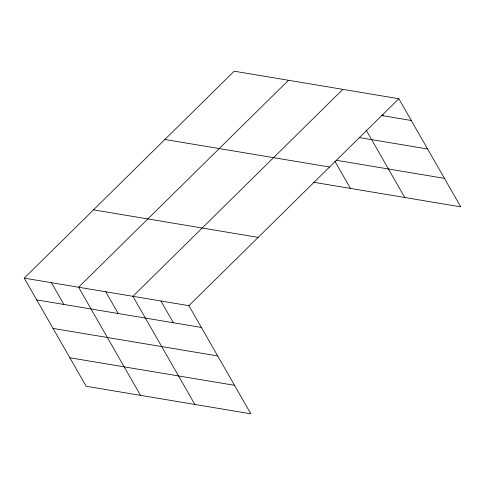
<?xml version="1.0" encoding="UTF-8"?>
<svg xmlns="http://www.w3.org/2000/svg" width="485" height="485" viewBox="0 0 485 485"><rect width="100%" height="100%" fill="white"/><g stroke="black" fill="none" stroke-linecap="round" stroke-linejoin="round"><path stroke-width="0.73" d="M24.25 278.141L188.907 305.677L250.836 413.808L86.178 386.272L24.25 278.141L234.164 71.192L398.822 98.728L460.75 206.859L313.716 182.275M288.502 80.28L78.588 287.229L140.517 395.36M342.84 89.367L132.926 296.311L194.849 404.448M188.907 305.677L398.822 98.728M381.822 115.557L411.286 120.486M359.142 137.54L427.606 148.986M336.311 160.274L444.424 178.353M164.894 139.486L329.551 167.016M93.52 209.847L258.178 237.383M36.715 299.906L201.372 327.436M53.035 328.406L217.692 355.935M69.852 357.772L234.51 385.302M382.562 114.527L383.296 115.806M366.06 129.913L404.769 197.498M334.85 161.202L350.431 188.41M160.917 300.997L173.375 322.755M105.754 291.77L118.219 313.534M51.416 282.688L63.881 304.447"/></g></svg>
